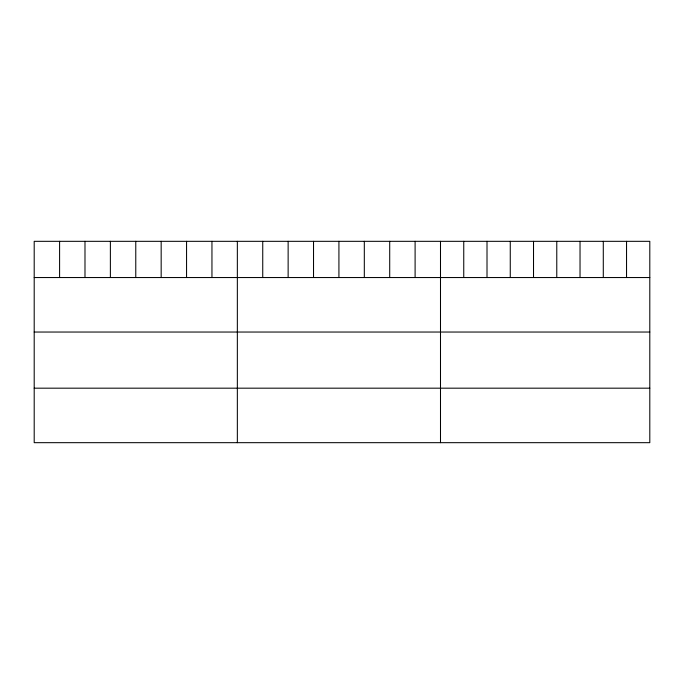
<?xml version="1.0" encoding="UTF-8"?>
<svg xmlns="http://www.w3.org/2000/svg" width="684" height="684" viewBox="0 0 684 684"><rect width="100%" height="100%" fill="white"/><g stroke="black" fill="none" stroke-linecap="round" stroke-linejoin="round"><path stroke-width="1.03" d="M649.8 277.542L649.8 442.676L34.2 442.676L34.2 241.324L649.8 241.324L649.8 277.542L34.2 277.542M34.2 332.039L649.8 332.039M34.2 388.179L649.8 388.179M626.544 241.324L626.544 277.542M603.288 241.324L603.288 277.542M580.032 241.324L580.032 277.542M556.776 241.324L556.776 277.542M533.52 241.324L533.52 277.542M510.264 241.324L510.264 277.542M487.008 241.324L487.008 277.542M463.752 241.324L463.752 277.542M440.496 241.324L440.496 442.676M415.102 241.324L415.102 277.542M389.709 241.324L389.709 277.542M364.315 241.324L364.315 277.542M338.922 241.324L338.922 277.542M313.529 241.324L313.529 277.542M288.135 241.324L288.135 277.542M262.742 241.324L262.742 277.542M237.348 241.324L237.348 442.676M211.954 241.324L211.954 277.542M186.561 241.324L186.561 277.542M161.167 241.324L161.167 277.542M135.774 241.324L135.774 277.542M110.38 241.324L110.38 277.542M84.987 241.324L84.987 277.542M59.593 241.324L59.593 277.542"/></g></svg>
